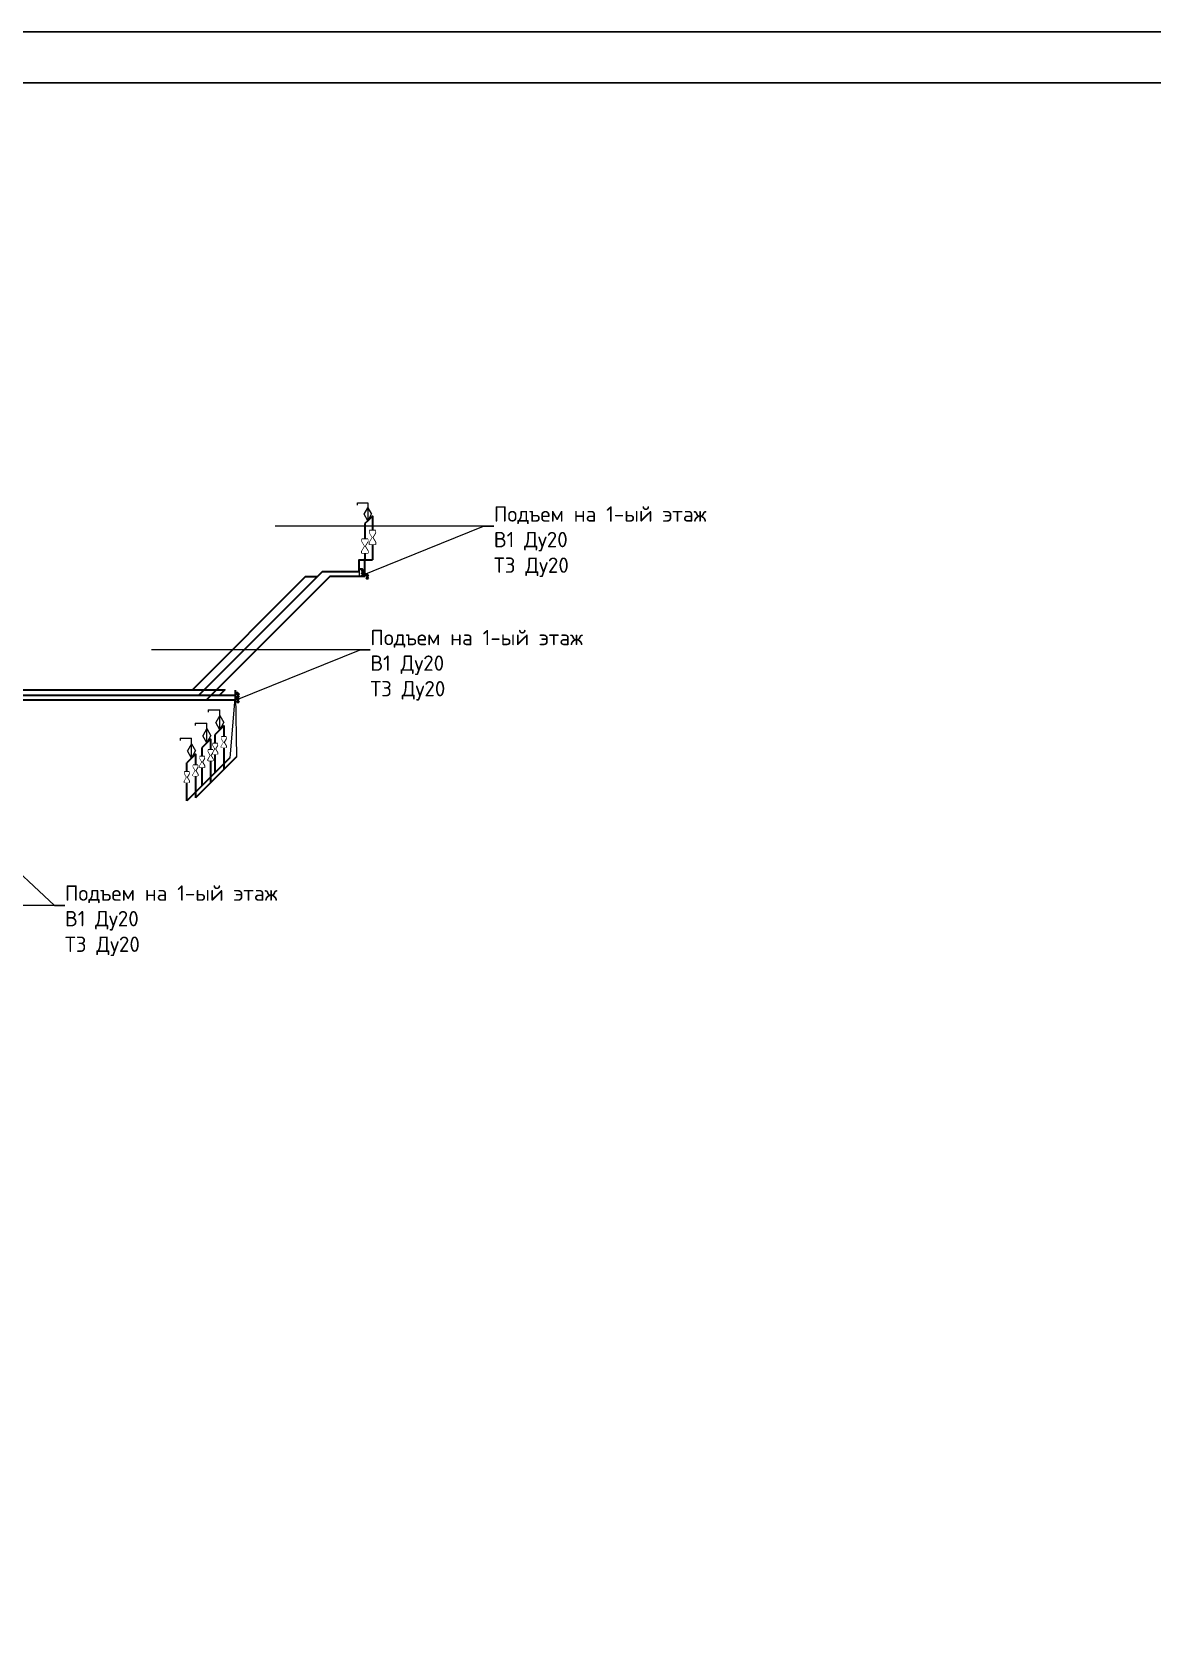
# Model space of a CAD drawing. Header units: millimetres. Extents: x -10178924 to 11692288, y -947381 to 58396.
# Drawn here: x 355867 to 366820, y -532636 to -517040 of the extents above; entities that cross this region are included whole.
import ezdxf
from ezdxf import colors
from ezdxf.entities.mleader import LeaderData, LeaderLine
from ezdxf.math import Vec2, Vec3

# ---------------------------------------------------------------- set-up
doc = ezdxf.new("R2010")
doc.units = ezdxf.units.MM
for name, color, linetype, lineweight in [('!В1', 5, 'Continuous', 35), ('!Т3', 1, 'Continuous', 35), ('!Т4', 30, 'Continuous', 35), ('Oborudowanie', 7, 'Continuous', 13), ('PDF _0', 7, 'Continuous', 9), ('Выноски ВК', 7, 'Continuous', 0)]:
    doc.layers.add(name, color=color, linetype=linetype, lineweight=lineweight)
for name, color, linetype in [('PDF __В1_80_сталь', 5, 'Continuous'), ('PDF __Т3_15_сталь', 6, 'Continuous'), ('PDF _Oborudowanie', 7, 'Continuous'), ('PDF _PDF __Т3_25_сталь', 1, 'Continuous'), ('PDF _ВК-Оборуд', 7, 'Continuous'), ('PDF _ВК_Выноски', 7, 'Continuous'), ('ВК_Выноски', 7, 'Continuous')]:
    doc.layers.add(name, color=color, linetype=linetype)
doc.styles.add('PDF ISOCPEUR', font='isocpeur.ttf')
doc.styles.add('ТЕКСТ', font='arial.ttf', dxfattribs={"height": 200})

# ---------------------------------------------------------------- blocks, each defined once
blk = doc.blocks.new('_None')
blk = doc.blocks.new('A$C766B7461')
at = {"color": 0, "linetype": 'ByBlock'}
for p, q in [((0, 3), (1, 3)), ((0, 0), (0, 3)), ((1, 0), (0, 0)), ((0.5, 3), (0.5, 0)), ((6, 3), (1, 0)), ((6, 0), (1, 3)), ((1, 3), (1, 0)), ((7, 3), (6, 3)), ((6, 3), (6, 0)), ((6, 0), (7, 0)), ((6.5, 0), (6.5, 3)), ((7, 0), (7, 3))]:
    blk.add_line(p, q, dxfattribs=at)
blk.add_wipeout([(0, 3), (0.5, 3), (0.5, 0), (0, 0)], dxfattribs=at)
blk.add_wipeout([(0.5, 3), (1, 3), (1, 0), (0.5, 0)], dxfattribs=at)
blk.add_wipeout([(1, 3), (3.5, 1.5), (1, 0)], dxfattribs=at)
blk.add_wipeout([(7, 3), (6.5, 3), (6.5, 0), (7, 0)], dxfattribs=at)
blk.add_wipeout([(6.5, 3), (6, 3), (6, 0), (6.5, 0)], dxfattribs=at)
blk.add_wipeout([(6, 3), (3.5, 1.5), (6, 0)], dxfattribs=at)
blk = doc.blocks.new('A$C3a3dae78')
at = {"layer": 'Oborudowanie'}
for p, q in [((-301, 518), (0, 518)), ((-301, 518), (-301, 456)), ((0, 0), (0, 518)), ((0, 372), (-105, 186)), ((0, 0), (-105, 186)), ((0, 372), (105, 186)), ((0, 0), (105, 186))]:
    blk.add_line(p, q, dxfattribs=at)

msp = doc.modelspace()

# ---------------------------------------------------------------- linework, layer by layer
at = {"layer": '!В1', "lineweight": 35, "ltscale": 100}
for points in [[(359122.8, -522365.8), (358780.4, -522365.8), (357572.6, -523573.6)], [(359122.8, -522365.8), (359122.8, -522326.2)], [(359146.3, -522350.3), (359146.3, -522340.8), (359122.8, -522340.8)], [(359146.3, -522385.1), (359146.3, -522393.5)], [(357858.4, -523573.6), (357858.4, -523534)], [(357881.9, -523558.1), (357881.9, -523548.6), (357858.4, -523548.6)], [(357858.4, -523573.6), (355327.3, -523573.6), (354348.2, -524552.7)], [(357881.9, -523592.9), (357881.9, -523601.4)], [(357868.1, -524127.2), (357466, -524528.4)]]:
    msp.add_lwpolyline(points, dxfattribs=at)
at = {"layer": '!Т3', "lineweight": 35, "ltscale": 100}
for p, q in [((357704.8, -523863.2), (357658.8, -523909.2)), ((357576.7, -523991.3), (357530.8, -524037.2)), ((357658.7, -524281.1), (357658.8, -523909.2)), ((357428.2, -524139.8), (357382.3, -524185.7)), ((357530.7, -524409.2), (357530.8, -524037.2)), ((357382.2, -524557.7), (357382.3, -524185.7))]:
    msp.add_line(p, q, dxfattribs=at)
for points in [[(359066.2, -522318.5), (359066.2, -522268.5)], [(359066.2, -522318.5), (358704.1, -522318.5), (357496.3, -523526.4)], [(357858.4, -523526.4), (355315.9, -523526.4), (354315.1, -524527.1)], [(357858.4, -523526.4), (357858.4, -523476.4)], [(357803.2, -524136.6), (357382.2, -524557.7)]]:
    msp.add_lwpolyline(points, dxfattribs=at)
at = {"layer": '!Т4', "lineweight": 35, "ltscale": 100}
for points in [[(354275.1, -524501.4), (355305.2, -523471.4), (357436.1, -523471.4), (358543.9, -522363.6), (358659, -522363.6)], [(357436.1, -523471.4), (357753.1, -523471.4), (357698.2, -523526.4)]]:
    msp.add_lwpolyline(points, dxfattribs=at)
at = {"layer": 'PDF _0', "lineweight": 25}
for points in [[(291774.7, -576435.8), (417873.2, -576435.8), (417873.2, -517040), (291774.7, -517040)], [(293772.9, -517539.6), (293772.9, -575936.3), (417373.7, -575936.3), (417373.7, -517539.6)]]:
    msp.add_lwpolyline(points, close=True, dxfattribs=at)
at = {"layer": 'PDF __В1_80_сталь', "lineweight": 35}
for p, q in [((359152.2, -521818.9), (359122.8, -521847.3)), ((359122.8, -521847.3), (359122.8, -522191.9))]:
    msp.add_line(p, q, dxfattribs=at)
at = {"layer": 'PDF __Т3_15_сталь', "color": 1, "lineweight": 35}
for points in [[(359099.7, -522303), (359099.7, -522293.5), (359066.2, -522293.5)], [(359099.7, -522337.9), (359099.7, -522346.3)], [(357881.9, -523510.9), (357881.9, -523501.4), (357858.4, -523501.4)], [(357881.9, -523545.7), (357881.9, -523554.1)]]:
    msp.add_lwpolyline(points, dxfattribs=at)
at = {"layer": 'PDF _Oborudowanie', "lineweight": 13}
for points in [[(359051.7, -521665.9), (359051.7, -521644.9), (359152.2, -521644.9)], [(359152.2, -521644.9), (359152.2, -521818.9), (359116.2, -521755.9), (359152.2, -521694.4), (359186.8, -521755.9)], [(359152.3, -521818.9), (359186.8, -521755.9)]]:
    msp.add_lwpolyline(points, dxfattribs=at)
at = {"layer": 'PDF _PDF __Т3_25_сталь', "lineweight": 30}
msp.add_lwpolyline([(359152.3, -521818.9), (359197.3, -521773.9), (359197.3, -522201.5)], dxfattribs=at)
at = {"layer": 'PDF _ВК-Оборуд', "lineweight": 25}
for points in [[(359110.3, -522337.9), (359089.2, -522337.9), (359110.3, -522303), (359089.2, -522303)], [(359156.9, -522385.1), (359135.8, -522385.1), (359156.9, -522350.3), (359135.8, -522350.3)], [(357892.4, -523545.7), (357871.3, -523545.7), (357892.4, -523510.9), (357871.3, -523510.9)], [(357892.4, -523592.9), (357871.3, -523592.9), (357892.4, -523558.1), (357871.3, -523558.1)]]:
    msp.add_lwpolyline(points, close=True, dxfattribs=at)
at = {"layer": 'PDF _ВК_Выноски', "lineweight": 13}
msp.add_lwpolyline([(357858.3, -523529), (357868.1, -524127.2)], dxfattribs=at)

# ---------------------------------------------------------------- leaders
at = {"layer": 'ВК_Выноски'}
ml = msp.add_multileader_mtext('Standard', dxfattribs=at)
ml.set_content('{\\fISOCPEUR|b0|i0|c204|p34;Ст.В\\fISOCPEUR|b0|i0|c0|p34;1-\\fISOCPEUR|b0|i0|c204|p34;1\\fISOCPEUR|b0|i0|c0|p34; \\fISOCPEUR|b0|i0|c204|p34;Ду20\\PСт.Т\\fISOCPEUR|b0|i0|c0|p34;3-\\fISOCPEUR|b0|i0|c204|p34;1\\fISOCPEUR|b0|i0|c0|p34; \\fISOCPEUR|b0|i0|c204|p34;Ду20\\PСт.Т4\\fISOCPEUR|b0|i0|c0|p34;-\\fISOCPEUR|b0|i0|c204|p34;1\\fISOCPEUR|b0|i0|c0|p34; \\fISOCPEUR|b0|i0|c204|p34;Ду20}', color=256, style='ТЕКСТ')
ml.set_leader_properties(lineweight=13)
ml.set_arrow_properties(name='NONE')
ml.build(insert=Vec2(0, 0))
ml.multileader.update_dxf_attribs({"text_left_attachment_type": 6, "text_right_attachment_type": 6, "dogleg_length": 100, "arrow_head_size": 300})
ctx = ml.context
ctx.base_point, ctx.char_height, ctx.arrow_head_size, ctx.landing_gap_size, ctx.plane_origin = Vec3(367041.4, -528127.1), 250, 300, 0.09, Vec3(446094.6, -543010.8)
ctx.left_attachment, ctx.right_attachment, ctx.text_align_type = 6, 6, 1
notes = []
notes.append((ctx, [(1, (1, 1, 0), (369166.6, -528127.1), (-1, 0), 100, [(2, [(369366.6, -526865.2), (373894.2, -526865.2), (374072.4, -526865.2)], 0, [])])]))
ctx.mtext.insert, ctx.mtext.width, ctx.mtext.alignment, ctx.mtext.flow_direction = Vec3(368054, -527802.1), 4530.469, 2, 5
at = {"layer": 'Выноски ВК', "ltscale": 50}
ml = msp.add_multileader_mtext('Standard', dxfattribs=at)
ml.set_content('Подъем на 1-ый этаж\\PВ1 Ду20\\PТ3 Ду20', color=256, style='PDF ISOCPEUR')
ml.set_leader_properties(color=256, linetype='ByLayer', lineweight=-1)
ml.set_arrow_properties(name='NONE')
ml.build(insert=Vec2(0, 0))
ml.multileader.update_dxf_attribs({"text_left_attachment_type": 6, "text_right_attachment_type": 6, "dogleg_length": 100, "arrow_head_size": 300})
ctx = ml.context
ctx.base_point, ctx.char_height, ctx.arrow_head_size, ctx.landing_gap_size, ctx.plane_origin = Vec3(360383.7, -521873.6), 150, 300, 0, Vec3(350076.3, -512194.8)
ctx.left_attachment, ctx.right_attachment = 6, 6
notes.append((ctx, [(0, (1, 1, 0), (360283.7, -521873.6), (1, 0), 100, [(0, [(359066.2, -522318.5), (359066.2, -522365.8)], 0, [])])]))
ctx.mtext.insert, ctx.mtext.width, ctx.mtext.flow_direction = Vec3(360383.7, -521678.6), 2446.704, 5
ml = msp.add_multileader_mtext('Standard', dxfattribs=at)
ml.set_content('Подъем на 1-ый этаж\\PВ1 Ду20\\PТ3 Ду20', color=256, style='PDF ISOCPEUR')
ml.set_leader_properties(color=256, linetype='ByLayer', lineweight=-1)
ml.set_arrow_properties(name='NONE')
ml.build(insert=Vec2(0, 0))
ml.multileader.update_dxf_attribs({"text_left_attachment_type": 6, "text_right_attachment_type": 6, "dogleg_length": 100, "arrow_head_size": 300})
ctx = ml.context
ctx.base_point, ctx.char_height, ctx.arrow_head_size, ctx.landing_gap_size, ctx.plane_origin = Vec3(359175.8, -523081.4), 150, 300, 0, Vec3(348868.5, -513402.7)
ctx.left_attachment, ctx.right_attachment = 6, 6
notes.append((ctx, [(0, (1, 1, 0), (359075.8, -523081.4), (1, 0), 100, [(0, [(357858.4, -523526.4), (357858.4, -523573.6)], 0, [])])]))
ctx.mtext.insert, ctx.mtext.width, ctx.mtext.flow_direction = Vec3(359175.8, -522886.4), 2446.704, 5
ml = msp.add_multileader_mtext('Standard', dxfattribs=at)
ml.set_content('Подъем на 1-ый этаж\\PВ1 Ду20\\PТ3 Ду20', color=256, style='PDF ISOCPEUR')
ml.set_leader_properties(color=256, linetype='ByLayer', lineweight=-1)
ml.set_arrow_properties(name='NONE')
ml.build(insert=Vec2(0, 0))
ml.multileader.update_dxf_attribs({"text_left_attachment_type": 6, "text_right_attachment_type": 6, "dogleg_length": 100, "arrow_head_size": 300})
ctx = ml.context
ctx.base_point, ctx.char_height, ctx.arrow_head_size, ctx.landing_gap_size, ctx.plane_origin = Vec3(356189.5, -525579.8), 150, 300, 0, Vec3(345882.2, -514381.8)
ctx.left_attachment, ctx.right_attachment = 6, 6
notes.append((ctx, [(0, (1, 1, 0), (356089.5, -525579.8), (1, 0), 100, [(0, [(354897.6, -524527.1), (354938.7, -524513.1)], 0, [])])]))
ctx.mtext.insert, ctx.mtext.width, ctx.mtext.flow_direction = Vec3(356189.5, -525384.8), 2446.704, 5
for ctx, leaders in notes:
    for number, flags, end, landing, length, lines in leaders:
        leader = LeaderData()
        leader.index, (leader.has_last_leader_line, leader.has_dogleg_vector, leader.attachment_direction) = number, flags
        leader.last_leader_point, leader.dogleg_vector, leader.dogleg_length = Vec3(end), Vec3(landing), length
        for number, points, colour, breaks in lines:
            line = LeaderLine()
            line.index, line.vertices, line.color, line.breaks = number, Vec3.list(points), colors.encode_raw_color(colour), breaks
            leader.lines.append(line)
        ctx.leaders.append(leader)

# ---------------------------------------------------------------- next in the draw order: block references
at = {"layer": 'Oborudowanie', "rotation": 89.99999999999997}
for p, xscale, yscale, zscale in [((359152.1, -522136.1), 19.28806010809073, 19.28806010809073, 19.28806010809073), ((357681.3, -524102.9), 14.99813887484183, 14.99813887484183, 14.99813887484183), ((357553.3, -524230.9), 14.99813887484183, 14.99813887484183, 14.99813887484183), ((357404.8, -524379.4), 14.99813887484183, 14.99813887484183, 14.99813887484183)]:
    msp.add_blockref('A$C766B7461', p, dxfattribs=dict(at, xscale=xscale, yscale=yscale, zscale=zscale))

# ---------------------------------------------------------------- next in the draw order: linework, layer by layer
at = {"layer": '!В1', "lineweight": 35, "ltscale": 100}
for points in [[(357576.7, -523991.3), (357614.5, -523953.5), (357614.5, -524379.9)], [(357428.2, -524139.8), (357466, -524102), (357466, -524528.4)]]:
    msp.add_lwpolyline(points, dxfattribs=at)
at = {"layer": 'PDF __В1_80_сталь', "lineweight": 35}
msp.add_lwpolyline([(359122.8, -522326.2), (359122.8, -522191.9)], dxfattribs=at)
at = {"layer": 'PDF _PDF __Т3_25_сталь', "lineweight": 30}
msp.add_lwpolyline([(359066.2, -522268.5), (359066.2, -522201.5), (359197.3, -522201.5)], dxfattribs=at)

# ---------------------------------------------------------------- next in the draw order: block references
at = {"layer": 'Oborudowanie', "xscale": 19.28806010809073, "yscale": 19.28806010809073, "zscale": 19.28806010809073, "rotation": 89.99999999999997}
msp.add_blockref('A$C766B7461', (359226.2, -522051.1), dxfattribs=at)
at = {"layer": 'Oborudowanie', "xscale": 0.3749534718708752, "yscale": 0.3749534718708752, "zscale": 0.3749534718708752}
msp.add_blockref('A$C3a3dae78', (357428.2, -524139.8), dxfattribs=at)

# ---------------------------------------------------------------- next in the draw order: block references
at = {"layer": 'Oborudowanie', "xscale": 14.99813887484183, "yscale": 14.99813887484183, "zscale": 14.99813887484183, "rotation": 89.99999999999997}
for p in [(357637, -524165.6), (357488.5, -524314.1)]:
    msp.add_blockref('A$C766B7461', p, dxfattribs=at)

# ---------------------------------------------------------------- next in the draw order: linework, layer by layer
at = {"layer": '!В1', "lineweight": 35, "ltscale": 100}
msp.add_lwpolyline([(357704.8, -523863.2), (357742.5, -523825.5), (357742.5, -524251.8)], dxfattribs=at)

# ---------------------------------------------------------------- next in the draw order: block references
at = {"layer": 'Oborudowanie', "xscale": 0.3749534718708752, "yscale": 0.3749534718708752, "zscale": 0.3749534718708752}
msp.add_blockref('A$C3a3dae78', (357576.7, -523991.3), dxfattribs=at)

# ---------------------------------------------------------------- next in the draw order: block references
at = {"layer": 'Oborudowanie', "xscale": 14.99813887484183, "yscale": 14.99813887484183, "zscale": 14.99813887484183, "rotation": 89.99999999999997}
msp.add_blockref('A$C766B7461', (357765.1, -524037.5), dxfattribs=at)

# ---------------------------------------------------------------- next in the draw order: linework, layer by layer
at = {"layer": 'PDF _ВК_Выноски', "lineweight": 13}
msp.add_lwpolyline([(357858.4, -523476.4), (357803.2, -524136.6)], dxfattribs=at)

# ---------------------------------------------------------------- next in the draw order: block references
at = {"layer": 'Oborudowanie', "xscale": 0.3749534718708752, "yscale": 0.3749534718708752, "zscale": 0.3749534718708752}
msp.add_blockref('A$C3a3dae78', (357704.8, -523863.2), dxfattribs=at)

doc.saveas('drawing.dxf')
